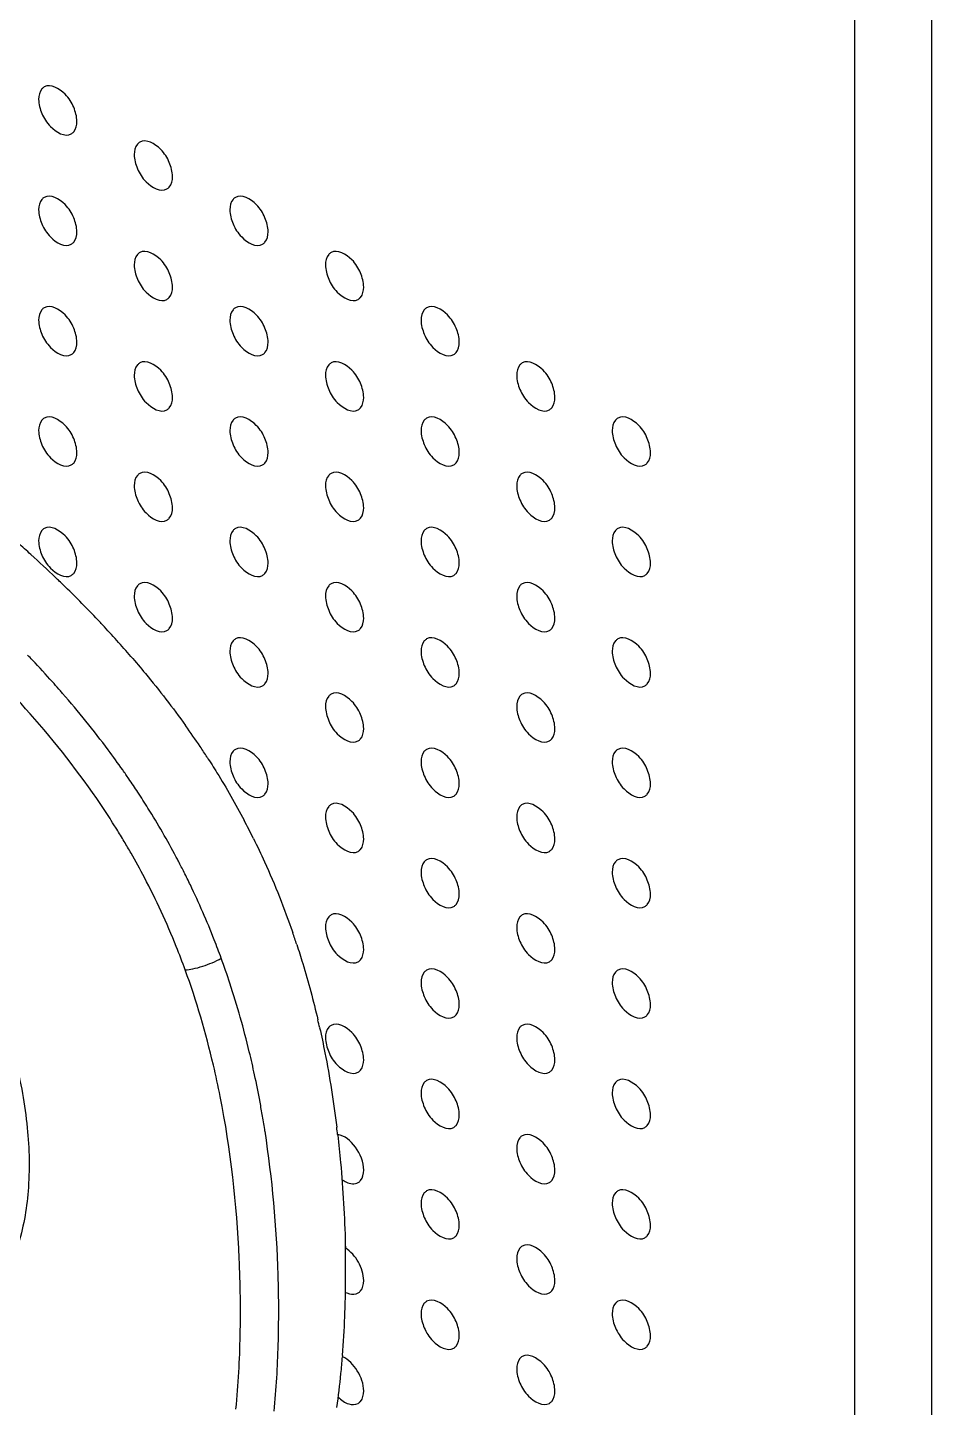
# Model space of a CAD drawing. Header units: millimetres. Extents: x 0 to 1189, y 0 to 841.
# Drawn here: x 331.6 to 365.1, y 174.6 to 225.6 of the extents above; entities that cross this region are included whole.
import ezdxf

# ---------------------------------------------------------------- set-up
doc = ezdxf.new("R2010")
doc.units = ezdxf.units.MM
doc.header["$LTSCALE"] = 65.395
doc.layers.get('0').update_dxf_attribs({"linetype": 'CONTINUOUS'})
doc.layers.add('AXIS', color=7, linetype='CONTINUOUS')

msp = doc.modelspace()

# ---------------------------------------------------------------- linework, layer by layer
at = {"color": 7, "linetype": 'Continuous'}
for p, q in [((365.057, 332.986), (365.057, 57.825)), ((362.229, 56.192), (362.229, 331.353)), ((343.097, 184.707), (343.099, 184.691)), ((343.099, 184.706), (343.101, 184.69)), ((343.38, 180.652), (343.382, 180.515)), ((343.382, 180.651), (343.385, 180.513)), ((343.281, 176.54), (343.277, 176.488)), ((343.282, 176.54), (343.277, 176.489))]:
    msp.add_line(p, q, dxfattribs=at)
at = {"color": 9, "linetype": 'Continuous'}
for p, q in [((332.821, 201.139), (332.787, 201.178)), ((332.823, 201.142), (332.789, 201.181))]:
    msp.add_line(p, q, dxfattribs=at)
at = {"color": 7, "linetype": 'Continuous'}
for centre, radius, start, end in [((294.881, 165.662), 54.769, 47.6819, 48.3474), ((297.086, 168.08), 51.497, 46.2925, 47.6846), ((299.186, 170.298), 48.442, 46.0509, 46.2765), ((299.927, 171.065), 47.375, 45.5333, 46.0518), ((301.684, 172.846), 44.874, 43.3805, 45.5409), ((303.621, 174.704), 42.19, 43.143, 43.3538), ((304.92, 175.913), 40.416, 40.9329, 43.1513), ((311.615, 181.358), 31.781, 33.8365, 35.541), ((312.095, 181.681), 31.203, 32.9818, 33.8336), ((313.776, 182.677), 29.248, 26.3457, 27.8425), ((312.114, 182.047), 31.025, 18.1894, 19.054), ((308.395, 181.024), 34.884, 12.6335, 13.1309), ((301.155, 179.799), 42.23, 6.6733, 7.0418), ((298.68, 179.588), 44.714, 359.9064, 1.1857), ((300.283, 179.581), 43.112, 358.8652, 359.9114), ((302.917, 179.529), 40.477, 357.7927, 358.8657), ((306.396, 179.39), 36.995, 355.581, 357.7994), ((310.723, 179.074), 32.657, 354.365, 355.4595), ((313.799, 178.765), 29.565, 351.9362, 354.3741)]:
    msp.add_arc(centre, radius, start, end, dxfattribs=at)
at = {"color": 9, "linetype": 'Continuous'}
for centre, radius, start, end in [((300.951, 173.072), 42.472, 43.3934, 43.7466), ((302.42, 174.448), 40.459, 41.8648, 43.406), ((303.544, 175.458), 38.948, 41.3339, 41.8614), ((304.052, 175.906), 38.27, 41.0205, 41.255), ((309.143, 179.924), 31.782, 34.3638, 35.0857), ((309.421, 180.113), 31.445, 33.2763, 34.3646), ((310.18, 180.588), 29.156, 32.2926, 33.0014), ((310.421, 180.74), 28.871, 31.9009, 32.2921), ((310.756, 180.948), 28.477, 30.846, 31.9025), ((311.234, 181.234), 27.92, 29.807, 30.8454), ((311.3, 181.272), 27.844, 27.7013, 29.8057), ((311.003, 181.101), 29.58, 27.623, 27.9588), ((311.068, 181.135), 29.507, 26.7237, 27.6233), ((311.241, 181.222), 29.313, 25.7122, 26.724), ((309.835, 180.685), 30.818, 18.1899, 20.0087), ((304.394, 179.267), 36.445, 10.5017, 12.1157), ((303.076, 179.019), 37.786, 9.7018, 10.5063), ((302.087, 178.85), 38.789, 8.8657, 9.7016)]:
    msp.add_arc(centre, radius, start, end, dxfattribs=at)
for points, knots in [([(334.632, 196.468), (333.858, 197.66), (332.164, 199.89), (330.226, 201.904), (329.236, 202.849)], [0, 0, 0, 0, 0.509246, 1, 1, 1, 1]), ([(335.15, 198.192), (334.975, 198.441), (334.271, 199.414), (333.514, 200.348), (332.926, 201.024)], [0, 0, 0, 0, 0.253695, 1, 1, 1, 1]), ([(337.131, 194.969), (336.804, 195.585), (336.339, 196.391), (335.838, 197.173), (335.71, 197.367)], [0, 0, 0, 0, 0.750671, 1, 1, 1, 1]), ([(337.462, 190.798), (337.357, 191.087), (336.911, 192.251), (336.388, 193.385), (335.952, 194.216)], [0, 0, 0, 0, 0.247239, 1, 1, 1, 1]), ([(338.793, 191.229), (338.71, 191.457), (338.364, 192.374), (337.972, 193.274), (337.652, 193.94)], [0, 0, 0, 0, 0.247075, 1, 1, 1, 1]), ([(337.462, 190.798), (337.556, 190.801), (337.776, 190.836), (338.228, 190.961), (338.579, 191.105), (338.793, 191.229)], [0, 0, 0, 0, 0.200193, 0.471552, 1, 1, 1, 1]), ([(338.756, 186.115), (338.679, 186.503), (338.338, 188.087), (337.881, 189.647), (337.462, 190.798)], [0, 0, 0, 0, 0.243958, 1, 1, 1, 1]), ([(340.027, 186.916), (339.966, 187.2), (339.706, 188.342), (339.388, 189.47), (339.113, 190.305)], [0, 0, 0, 0, 0.248759, 1, 1, 1, 1]), ([(331.172, 187.485), (331.381, 186.656), (331.678, 185.042), (331.731, 182.698), (331.364, 180.619), (330.811, 179.403), (330.468, 178.888)], [0, 0, 0, 0, 0.289689, 0.554182, 0.790349, 1, 1, 1, 1]), ([(339.34, 174.559), (339.428, 175.465), (339.529, 177.323), (339.476, 181.191), (339.146, 184.144), (338.756, 186.115)], [0, 0, 0, 0, 0.235393, 0.480481, 1, 1, 1, 1]), ([(340.751, 174.475), (340.831, 175.294), (340.929, 176.974), (340.921, 180.435), (340.687, 183.071), (340.413, 184.828)], [0, 0, 0, 0, 0.237858, 0.485932, 1, 1, 1, 1])]:
    msp.add_open_spline(points, degree=3, knots=knots, dxfattribs=at)
at = {"color": 7, "linetype": 'Continuous'}
for points, knots in [([(335.453, 202.392), (335.634, 202.183), (336.338, 201.353), (337.004, 200.492), (337.475, 199.832)], [0, 0, 0, 0, 0.254601, 1, 1, 1, 1]), ([(338.269, 198.667), (338.393, 198.476), (338.875, 197.715), (339.324, 196.932), (339.638, 196.337)], [0, 0, 0, 0, 0.253075, 1, 1, 1, 1]), ([(339.986, 195.657), (340.127, 195.372), (340.667, 194.235), (341.132, 193.064), (341.439, 192.176)], [0, 0, 0, 0, 0.252828, 1, 1, 1, 1]), ([(341.589, 191.732), (341.664, 191.502), (341.954, 190.583), (342.203, 189.651), (342.367, 188.949)], [0, 0, 0, 0, 0.251191, 1, 1, 1, 1]), ([(342.434, 188.653), (342.503, 188.348), (342.759, 187.131), (342.952, 185.9), (343.066, 184.976)], [0, 0, 0, 0, 0.2514, 1, 1, 1, 1]), ([(343.101, 184.69), (343.14, 184.352), (343.28, 183.009), (343.358, 181.66), (343.382, 180.651)], [0, 0, 0, 0, 0.25276, 1, 1, 1, 1])]:
    msp.add_open_spline(points, degree=3, knots=knots, dxfattribs=at)
at = {"layer": 'AXIS', "color": 7, "linetype": 'Continuous'}
for points, knots in [([(333.456, 222.174), (333.456, 222.353), (333.35, 222.728), (333.038, 223.254), (332.484, 223.585), (332.249, 223.448)], [0, 0, 0, 0, 0.277753, 0.577543, 1, 1, 1, 1]), ([(332.249, 223.448), (332.216, 223.429), (332.081, 223.315), (332.042, 223.125), (332.042, 222.991)], [0, 0, 0, 0, 0.220867, 1, 1, 1, 1]), ([(332.042, 222.991), (332.042, 222.812), (332.148, 222.437), (332.461, 221.911), (333.015, 221.58), (333.25, 221.717)], [0, 0, 0, 0, 0.277753, 0.577543, 1, 1, 1, 1]), ([(333.25, 221.717), (333.283, 221.736), (333.417, 221.849), (333.456, 222.04), (333.456, 222.174)], [0, 0, 0, 0, 0.220867, 1, 1, 1, 1]), ([(336.992, 220.133), (336.992, 220.312), (336.886, 220.686), (336.573, 221.213), (336.019, 221.543), (335.784, 221.407)], [0, 0, 0, 0, 0.277753, 0.577543, 1, 1, 1, 1]), ([(335.784, 221.407), (335.751, 221.388), (335.617, 221.274), (335.578, 221.084), (335.578, 220.949)], [0, 0, 0, 0, 0.220867, 1, 1, 1, 1]), ([(335.578, 220.949), (335.578, 220.771), (335.684, 220.396), (335.997, 219.87), (336.55, 219.539), (336.786, 219.676)], [0, 0, 0, 0, 0.277753, 0.577543, 1, 1, 1, 1]), ([(336.786, 219.676), (336.818, 219.695), (336.953, 219.808), (336.992, 219.999), (336.992, 220.133)], [0, 0, 0, 0, 0.220867, 1, 1, 1, 1]), ([(333.456, 218.092), (333.456, 218.27), (333.35, 218.645), (333.038, 219.172), (332.484, 219.502), (332.249, 219.366)], [0, 0, 0, 0, 0.277753, 0.577543, 1, 1, 1, 1]), ([(340.528, 218.092), (340.528, 218.271), (340.421, 218.645), (340.109, 219.172), (339.555, 219.502), (339.32, 219.366)], [0, 0, 0, 0, 0.277753, 0.577543, 1, 1, 1, 1]), ([(332.249, 219.366), (332.216, 219.346), (332.081, 219.233), (332.042, 219.042), (332.042, 218.908)], [0, 0, 0, 0, 0.220867, 1, 1, 1, 1]), ([(332.042, 218.908), (332.042, 218.729), (332.148, 218.355), (332.461, 217.828), (333.015, 217.498), (333.25, 217.634)], [0, 0, 0, 0, 0.277753, 0.577543, 1, 1, 1, 1]), ([(339.32, 219.366), (339.287, 219.346), (339.152, 219.233), (339.113, 219.042), (339.113, 218.908)], [0, 0, 0, 0, 0.220867, 1, 1, 1, 1]), ([(339.113, 218.908), (339.113, 218.729), (339.22, 218.355), (339.532, 217.828), (340.086, 217.498), (340.321, 217.634)], [0, 0, 0, 0, 0.277753, 0.577543, 1, 1, 1, 1]), ([(333.25, 217.634), (333.283, 217.653), (333.417, 217.767), (333.456, 217.958), (333.456, 218.092)], [0, 0, 0, 0, 0.220867, 1, 1, 1, 1]), ([(340.321, 217.634), (340.354, 217.653), (340.488, 217.767), (340.528, 217.958), (340.528, 218.092)], [0, 0, 0, 0, 0.220867, 1, 1, 1, 1]), ([(336.992, 216.05), (336.992, 216.229), (336.886, 216.604), (336.573, 217.13), (336.019, 217.461), (335.784, 217.324)], [0, 0, 0, 0, 0.277753, 0.577543, 1, 1, 1, 1]), ([(344.063, 216.051), (344.063, 216.229), (343.957, 216.604), (343.644, 217.13), (343.09, 217.461), (342.855, 217.324)], [0, 0, 0, 0, 0.277753, 0.577543, 1, 1, 1, 1]), ([(335.784, 217.324), (335.751, 217.305), (335.617, 217.192), (335.578, 217.001), (335.578, 216.867)], [0, 0, 0, 0, 0.220867, 1, 1, 1, 1]), ([(335.578, 216.867), (335.578, 216.688), (335.684, 216.313), (335.997, 215.787), (336.55, 215.456), (336.786, 215.593)], [0, 0, 0, 0, 0.277753, 0.577543, 1, 1, 1, 1]), ([(342.855, 217.324), (342.822, 217.305), (342.688, 217.192), (342.649, 217.001), (342.649, 216.867)], [0, 0, 0, 0, 0.220867, 1, 1, 1, 1]), ([(342.649, 216.867), (342.649, 216.688), (342.755, 216.313), (343.068, 215.787), (343.622, 215.457), (343.857, 215.593)], [0, 0, 0, 0, 0.277753, 0.577543, 1, 1, 1, 1]), ([(336.786, 215.593), (336.818, 215.612), (336.953, 215.726), (336.992, 215.916), (336.992, 216.05)], [0, 0, 0, 0, 0.220867, 1, 1, 1, 1]), ([(343.857, 215.593), (343.89, 215.612), (344.024, 215.726), (344.063, 215.916), (344.063, 216.051)], [0, 0, 0, 0, 0.220867, 1, 1, 1, 1]), ([(333.456, 214.009), (333.456, 214.188), (333.35, 214.563), (333.038, 215.089), (332.484, 215.42), (332.249, 215.283)], [0, 0, 0, 0, 0.277753, 0.577543, 1, 1, 1, 1]), ([(340.528, 214.009), (340.528, 214.188), (340.421, 214.563), (340.109, 215.089), (339.555, 215.42), (339.32, 215.283)], [0, 0, 0, 0, 0.277753, 0.577543, 1, 1, 1, 1]), ([(347.599, 214.009), (347.599, 214.188), (347.492, 214.563), (347.18, 215.089), (346.626, 215.42), (346.391, 215.283)], [0, 0, 0, 0, 0.277753, 0.577543, 1, 1, 1, 1]), ([(332.249, 215.283), (332.216, 215.264), (332.081, 215.15), (332.042, 214.96), (332.042, 214.826)], [0, 0, 0, 0, 0.220867, 1, 1, 1, 1]), ([(332.042, 214.826), (332.042, 214.647), (332.148, 214.272), (332.461, 213.746), (333.015, 213.415), (333.25, 213.552)], [0, 0, 0, 0, 0.277753, 0.577543, 1, 1, 1, 1]), ([(339.32, 215.283), (339.287, 215.264), (339.152, 215.151), (339.113, 214.96), (339.113, 214.826)], [0, 0, 0, 0, 0.220867, 1, 1, 1, 1]), ([(339.113, 214.826), (339.113, 214.647), (339.22, 214.272), (339.532, 213.746), (340.086, 213.415), (340.321, 213.552)], [0, 0, 0, 0, 0.277753, 0.577543, 1, 1, 1, 1]), ([(346.391, 215.283), (346.358, 215.264), (346.223, 215.151), (346.184, 214.96), (346.184, 214.826)], [0, 0, 0, 0, 0.220867, 1, 1, 1, 1]), ([(346.184, 214.826), (346.184, 214.647), (346.291, 214.272), (346.603, 213.746), (347.157, 213.415), (347.392, 213.552)], [0, 0, 0, 0, 0.277753, 0.577543, 1, 1, 1, 1]), ([(333.25, 213.552), (333.283, 213.571), (333.417, 213.684), (333.456, 213.875), (333.456, 214.009)], [0, 0, 0, 0, 0.220867, 1, 1, 1, 1]), ([(340.321, 213.552), (340.354, 213.571), (340.488, 213.684), (340.528, 213.875), (340.528, 214.009)], [0, 0, 0, 0, 0.220867, 1, 1, 1, 1]), ([(347.392, 213.552), (347.425, 213.571), (347.56, 213.684), (347.599, 213.875), (347.599, 214.009)], [0, 0, 0, 0, 0.220867, 1, 1, 1, 1]), ([(336.992, 211.968), (336.992, 212.147), (336.886, 212.521), (336.573, 213.048), (336.019, 213.378), (335.784, 213.242)], [0, 0, 0, 0, 0.277753, 0.577543, 1, 1, 1, 1]), ([(344.063, 211.968), (344.063, 212.147), (343.957, 212.522), (343.644, 213.048), (343.09, 213.378), (342.855, 213.242)], [0, 0, 0, 0, 0.277753, 0.577543, 1, 1, 1, 1]), ([(351.134, 211.968), (351.134, 212.147), (351.028, 212.522), (350.715, 213.048), (350.161, 213.379), (349.926, 213.242)], [0, 0, 0, 0, 0.277753, 0.577543, 1, 1, 1, 1]), ([(335.784, 213.242), (335.751, 213.223), (335.617, 213.109), (335.578, 212.919), (335.578, 212.784)], [0, 0, 0, 0, 0.220867, 1, 1, 1, 1]), ([(335.578, 212.784), (335.578, 212.606), (335.684, 212.231), (335.997, 211.705), (336.55, 211.374), (336.786, 211.511)], [0, 0, 0, 0, 0.277753, 0.577543, 1, 1, 1, 1]), ([(342.855, 213.242), (342.822, 213.223), (342.688, 213.109), (342.649, 212.919), (342.649, 212.784)], [0, 0, 0, 0, 0.220867, 1, 1, 1, 1]), ([(342.649, 212.784), (342.649, 212.606), (342.755, 212.231), (343.068, 211.705), (343.622, 211.374), (343.857, 211.511)], [0, 0, 0, 0, 0.277753, 0.577543, 1, 1, 1, 1]), ([(349.926, 213.242), (349.893, 213.223), (349.759, 213.109), (349.72, 212.919), (349.72, 212.785)], [0, 0, 0, 0, 0.220867, 1, 1, 1, 1]), ([(349.72, 212.785), (349.72, 212.606), (349.826, 212.231), (350.139, 211.705), (350.693, 211.374), (350.928, 211.511)], [0, 0, 0, 0, 0.277753, 0.577543, 1, 1, 1, 1]), ([(336.786, 211.511), (336.818, 211.53), (336.953, 211.643), (336.992, 211.834), (336.992, 211.968)], [0, 0, 0, 0, 0.220867, 1, 1, 1, 1]), ([(343.857, 211.511), (343.89, 211.53), (344.024, 211.643), (344.063, 211.834), (344.063, 211.968)], [0, 0, 0, 0, 0.220867, 1, 1, 1, 1]), ([(350.928, 211.511), (350.961, 211.53), (351.095, 211.643), (351.134, 211.834), (351.134, 211.968)], [0, 0, 0, 0, 0.220867, 1, 1, 1, 1]), ([(333.456, 209.927), (333.456, 210.105), (333.35, 210.48), (333.038, 211.007), (332.484, 211.337), (332.249, 211.201)], [0, 0, 0, 0, 0.277753, 0.577543, 1, 1, 1, 1]), ([(340.528, 209.927), (340.528, 210.106), (340.421, 210.48), (340.109, 211.007), (339.555, 211.337), (339.32, 211.201)], [0, 0, 0, 0, 0.277753, 0.577543, 1, 1, 1, 1]), ([(347.599, 209.927), (347.599, 210.106), (347.492, 210.48), (347.18, 211.007), (346.626, 211.337), (346.391, 211.201)], [0, 0, 0, 0, 0.277753, 0.577543, 1, 1, 1, 1]), ([(354.67, 209.927), (354.67, 210.106), (354.563, 210.48), (354.251, 211.007), (353.697, 211.337), (353.462, 211.201)], [0, 0, 0, 0, 0.277753, 0.577543, 1, 1, 1, 1]), ([(332.249, 211.201), (332.216, 211.181), (332.081, 211.068), (332.042, 210.877), (332.042, 210.743)], [0, 0, 0, 0, 0.220867, 1, 1, 1, 1]), ([(332.042, 210.743), (332.042, 210.564), (332.148, 210.19), (332.461, 209.663), (333.015, 209.333), (333.25, 209.469)], [0, 0, 0, 0, 0.277753, 0.577543, 1, 1, 1, 1]), ([(339.32, 211.201), (339.287, 211.181), (339.152, 211.068), (339.113, 210.877), (339.113, 210.743)], [0, 0, 0, 0, 0.220867, 1, 1, 1, 1]), ([(339.113, 210.743), (339.113, 210.564), (339.22, 210.19), (339.532, 209.663), (340.086, 209.333), (340.321, 209.469)], [0, 0, 0, 0, 0.277753, 0.577543, 1, 1, 1, 1]), ([(346.391, 211.201), (346.358, 211.182), (346.223, 211.068), (346.184, 210.877), (346.184, 210.743)], [0, 0, 0, 0, 0.220867, 1, 1, 1, 1]), ([(346.184, 210.743), (346.184, 210.565), (346.291, 210.19), (346.603, 209.663), (347.157, 209.333), (347.392, 209.469)], [0, 0, 0, 0, 0.277753, 0.577543, 1, 1, 1, 1]), ([(353.462, 211.201), (353.429, 211.182), (353.294, 211.068), (353.255, 210.877), (353.255, 210.743)], [0, 0, 0, 0, 0.220867, 1, 1, 1, 1]), ([(353.255, 210.743), (353.255, 210.565), (353.362, 210.19), (353.674, 209.663), (354.228, 209.333), (354.463, 209.469)], [0, 0, 0, 0, 0.277753, 0.577543, 1, 1, 1, 1]), ([(333.25, 209.469), (333.283, 209.488), (333.417, 209.602), (333.456, 209.793), (333.456, 209.927)], [0, 0, 0, 0, 0.220867, 1, 1, 1, 1]), ([(340.321, 209.469), (340.354, 209.488), (340.488, 209.602), (340.528, 209.793), (340.528, 209.927)], [0, 0, 0, 0, 0.220867, 1, 1, 1, 1]), ([(347.392, 209.469), (347.425, 209.489), (347.56, 209.602), (347.599, 209.793), (347.599, 209.927)], [0, 0, 0, 0, 0.220867, 1, 1, 1, 1]), ([(354.463, 209.469), (354.496, 209.489), (354.631, 209.602), (354.67, 209.793), (354.67, 209.927)], [0, 0, 0, 0, 0.220867, 1, 1, 1, 1]), ([(336.992, 207.885), (336.992, 208.064), (336.886, 208.439), (336.573, 208.965), (336.019, 209.296), (335.784, 209.159)], [0, 0, 0, 0, 0.277753, 0.577543, 1, 1, 1, 1]), ([(344.063, 207.886), (344.063, 208.064), (343.957, 208.439), (343.644, 208.965), (343.09, 209.296), (342.855, 209.159)], [0, 0, 0, 0, 0.277753, 0.577543, 1, 1, 1, 1]), ([(351.134, 207.886), (351.134, 208.064), (351.028, 208.439), (350.715, 208.965), (350.161, 209.296), (349.926, 209.159)], [0, 0, 0, 0, 0.277753, 0.577543, 1, 1, 1, 1]), ([(335.784, 209.159), (335.751, 209.14), (335.617, 209.027), (335.578, 208.836), (335.578, 208.702)], [0, 0, 0, 0, 0.220867, 1, 1, 1, 1]), ([(335.578, 208.702), (335.578, 208.523), (335.684, 208.148), (335.997, 207.622), (336.55, 207.291), (336.786, 207.428)], [0, 0, 0, 0, 0.277753, 0.577543, 1, 1, 1, 1]), ([(342.855, 209.159), (342.822, 209.14), (342.688, 209.027), (342.649, 208.836), (342.649, 208.702)], [0, 0, 0, 0, 0.220867, 1, 1, 1, 1]), ([(342.649, 208.702), (342.649, 208.523), (342.755, 208.148), (343.068, 207.622), (343.622, 207.292), (343.857, 207.428)], [0, 0, 0, 0, 0.277753, 0.577543, 1, 1, 1, 1]), ([(349.926, 209.159), (349.893, 209.14), (349.759, 209.027), (349.72, 208.836), (349.72, 208.702)], [0, 0, 0, 0, 0.220867, 1, 1, 1, 1]), ([(349.72, 208.702), (349.72, 208.523), (349.826, 208.149), (350.139, 207.622), (350.693, 207.292), (350.928, 207.428)], [0, 0, 0, 0, 0.277753, 0.577543, 1, 1, 1, 1]), ([(336.786, 207.428), (336.818, 207.447), (336.953, 207.561), (336.992, 207.751), (336.992, 207.885)], [0, 0, 0, 0, 0.220867, 1, 1, 1, 1]), ([(343.857, 207.428), (343.89, 207.447), (344.024, 207.561), (344.063, 207.751), (344.063, 207.886)], [0, 0, 0, 0, 0.220867, 1, 1, 1, 1]), ([(350.928, 207.428), (350.961, 207.447), (351.095, 207.561), (351.134, 207.751), (351.134, 207.886)], [0, 0, 0, 0, 0.220867, 1, 1, 1, 1]), ([(333.456, 205.844), (333.456, 206.023), (333.35, 206.398), (333.038, 206.924), (332.484, 207.255), (332.249, 207.118)], [0, 0, 0, 0, 0.277753, 0.577543, 1, 1, 1, 1]), ([(340.528, 205.844), (340.528, 206.023), (340.421, 206.398), (340.109, 206.924), (339.555, 207.255), (339.32, 207.118)], [0, 0, 0, 0, 0.277753, 0.577543, 1, 1, 1, 1]), ([(347.599, 205.844), (347.599, 206.023), (347.492, 206.398), (347.18, 206.924), (346.626, 207.255), (346.391, 207.118)], [0, 0, 0, 0, 0.277753, 0.577543, 1, 1, 1, 1]), ([(354.67, 205.844), (354.67, 206.023), (354.563, 206.398), (354.251, 206.924), (353.697, 207.255), (353.462, 207.118)], [0, 0, 0, 0, 0.277753, 0.577543, 1, 1, 1, 1]), ([(332.249, 207.118), (332.216, 207.099), (332.081, 206.985), (332.042, 206.795), (332.042, 206.661)], [0, 0, 0, 0, 0.220867, 1, 1, 1, 1]), ([(332.042, 206.661), (332.042, 206.482), (332.148, 206.107), (332.461, 205.581), (333.015, 205.25), (333.25, 205.387)], [0, 0, 0, 0, 0.277753, 0.577543, 1, 1, 1, 1]), ([(339.32, 207.118), (339.287, 207.099), (339.152, 206.986), (339.113, 206.795), (339.113, 206.661)], [0, 0, 0, 0, 0.220867, 1, 1, 1, 1]), ([(339.113, 206.661), (339.113, 206.482), (339.22, 206.107), (339.532, 205.581), (340.086, 205.25), (340.321, 205.387)], [0, 0, 0, 0, 0.277753, 0.577543, 1, 1, 1, 1]), ([(346.391, 207.118), (346.358, 207.099), (346.223, 206.986), (346.184, 206.795), (346.184, 206.661)], [0, 0, 0, 0, 0.220867, 1, 1, 1, 1]), ([(346.184, 206.661), (346.184, 206.482), (346.291, 206.107), (346.603, 205.581), (347.157, 205.25), (347.392, 205.387)], [0, 0, 0, 0, 0.277753, 0.577543, 1, 1, 1, 1]), ([(353.462, 207.118), (353.429, 207.099), (353.294, 206.986), (353.255, 206.795), (353.255, 206.661)], [0, 0, 0, 0, 0.220867, 1, 1, 1, 1]), ([(353.255, 206.661), (353.255, 206.482), (353.362, 206.107), (353.674, 205.581), (354.228, 205.25), (354.463, 205.387)], [0, 0, 0, 0, 0.277753, 0.577543, 1, 1, 1, 1]), ([(333.25, 205.387), (333.283, 205.406), (333.417, 205.519), (333.456, 205.71), (333.456, 205.844)], [0, 0, 0, 0, 0.220867, 1, 1, 1, 1]), ([(340.321, 205.387), (340.354, 205.406), (340.488, 205.519), (340.528, 205.71), (340.528, 205.844)], [0, 0, 0, 0, 0.220867, 1, 1, 1, 1]), ([(347.392, 205.387), (347.425, 205.406), (347.56, 205.519), (347.599, 205.71), (347.599, 205.844)], [0, 0, 0, 0, 0.220867, 1, 1, 1, 1]), ([(354.463, 205.387), (354.496, 205.406), (354.631, 205.52), (354.67, 205.71), (354.67, 205.844)], [0, 0, 0, 0, 0.220867, 1, 1, 1, 1]), ([(336.992, 203.803), (336.992, 203.982), (336.886, 204.356), (336.573, 204.883), (336.019, 205.213), (335.784, 205.077)], [0, 0, 0, 0, 0.277753, 0.577543, 1, 1, 1, 1]), ([(344.063, 203.803), (344.063, 203.982), (343.957, 204.357), (343.644, 204.883), (343.09, 205.213), (342.855, 205.077)], [0, 0, 0, 0, 0.277753, 0.577543, 1, 1, 1, 1]), ([(351.134, 203.803), (351.134, 203.982), (351.028, 204.357), (350.715, 204.883), (350.161, 205.214), (349.926, 205.077)], [0, 0, 0, 0, 0.277753, 0.577543, 1, 1, 1, 1]), ([(335.784, 205.077), (335.751, 205.058), (335.617, 204.944), (335.578, 204.754), (335.578, 204.619)], [0, 0, 0, 0, 0.220867, 1, 1, 1, 1]), ([(335.578, 204.619), (335.578, 204.441), (335.684, 204.066), (335.997, 203.54), (336.55, 203.209), (336.786, 203.346)], [0, 0, 0, 0, 0.277753, 0.577543, 1, 1, 1, 1]), ([(342.855, 205.077), (342.822, 205.058), (342.688, 204.944), (342.649, 204.754), (342.649, 204.619)], [0, 0, 0, 0, 0.220867, 1, 1, 1, 1]), ([(342.649, 204.619), (342.649, 204.441), (342.755, 204.066), (343.068, 203.54), (343.622, 203.209), (343.857, 203.346)], [0, 0, 0, 0, 0.277753, 0.577543, 1, 1, 1, 1]), ([(349.926, 205.077), (349.893, 205.058), (349.759, 204.944), (349.72, 204.754), (349.72, 204.62)], [0, 0, 0, 0, 0.220867, 1, 1, 1, 1]), ([(349.72, 204.62), (349.72, 204.441), (349.826, 204.066), (350.139, 203.54), (350.693, 203.209), (350.928, 203.346)], [0, 0, 0, 0, 0.277753, 0.577543, 1, 1, 1, 1]), ([(336.786, 203.346), (336.818, 203.365), (336.953, 203.478), (336.992, 203.669), (336.992, 203.803)], [0, 0, 0, 0, 0.220867, 1, 1, 1, 1]), ([(343.857, 203.346), (343.89, 203.365), (344.024, 203.478), (344.063, 203.669), (344.063, 203.803)], [0, 0, 0, 0, 0.220867, 1, 1, 1, 1]), ([(350.928, 203.346), (350.961, 203.365), (351.095, 203.478), (351.134, 203.669), (351.134, 203.803)], [0, 0, 0, 0, 0.220867, 1, 1, 1, 1]), ([(340.528, 201.762), (340.528, 201.94), (340.421, 202.315), (340.109, 202.842), (339.555, 203.172), (339.32, 203.036)], [0, 0, 0, 0, 0.277753, 0.577543, 1, 1, 1, 1]), ([(347.599, 201.762), (347.599, 201.941), (347.492, 202.315), (347.18, 202.842), (346.626, 203.172), (346.391, 203.036)], [0, 0, 0, 0, 0.277753, 0.577543, 1, 1, 1, 1]), ([(354.67, 201.762), (354.67, 201.941), (354.563, 202.315), (354.251, 202.842), (353.697, 203.172), (353.462, 203.036)], [0, 0, 0, 0, 0.277753, 0.577543, 1, 1, 1, 1]), ([(339.32, 203.036), (339.287, 203.016), (339.152, 202.903), (339.113, 202.712), (339.113, 202.578)], [0, 0, 0, 0, 0.220867, 1, 1, 1, 1]), ([(339.113, 202.578), (339.113, 202.399), (339.22, 202.025), (339.532, 201.498), (340.086, 201.168), (340.321, 201.304)], [0, 0, 0, 0, 0.277753, 0.577543, 1, 1, 1, 1]), ([(346.391, 203.036), (346.358, 203.017), (346.223, 202.903), (346.184, 202.712), (346.184, 202.578)], [0, 0, 0, 0, 0.220867, 1, 1, 1, 1]), ([(346.184, 202.578), (346.184, 202.399), (346.291, 202.025), (346.603, 201.498), (347.157, 201.168), (347.392, 201.304)], [0, 0, 0, 0, 0.277753, 0.577543, 1, 1, 1, 1]), ([(353.462, 203.036), (353.429, 203.017), (353.294, 202.903), (353.255, 202.712), (353.255, 202.578)], [0, 0, 0, 0, 0.220867, 1, 1, 1, 1]), ([(353.255, 202.578), (353.255, 202.4), (353.362, 202.025), (353.674, 201.498), (354.228, 201.168), (354.463, 201.304)], [0, 0, 0, 0, 0.277753, 0.577543, 1, 1, 1, 1]), ([(340.321, 201.304), (340.354, 201.323), (340.488, 201.437), (340.528, 201.628), (340.528, 201.762)], [0, 0, 0, 0, 0.220867, 1, 1, 1, 1]), ([(347.392, 201.304), (347.425, 201.324), (347.56, 201.437), (347.599, 201.628), (347.599, 201.762)], [0, 0, 0, 0, 0.220867, 1, 1, 1, 1]), ([(354.463, 201.304), (354.496, 201.324), (354.631, 201.437), (354.67, 201.628), (354.67, 201.762)], [0, 0, 0, 0, 0.220867, 1, 1, 1, 1]), ([(344.063, 199.721), (344.063, 199.899), (343.957, 200.274), (343.644, 200.8), (343.09, 201.131), (342.855, 200.994)], [0, 0, 0, 0, 0.277753, 0.577543, 1, 1, 1, 1]), ([(351.134, 199.721), (351.134, 199.899), (351.028, 200.274), (350.715, 200.8), (350.161, 201.131), (349.926, 200.994)], [0, 0, 0, 0, 0.277753, 0.577543, 1, 1, 1, 1]), ([(342.855, 200.994), (342.822, 200.975), (342.688, 200.862), (342.649, 200.671), (342.649, 200.537)], [0, 0, 0, 0, 0.220867, 1, 1, 1, 1]), ([(342.649, 200.537), (342.649, 200.358), (342.755, 199.983), (343.068, 199.457), (343.622, 199.126), (343.857, 199.263)], [0, 0, 0, 0, 0.277753, 0.577543, 1, 1, 1, 1]), ([(349.926, 200.994), (349.893, 200.975), (349.759, 200.862), (349.72, 200.671), (349.72, 200.537)], [0, 0, 0, 0, 0.220867, 1, 1, 1, 1]), ([(349.72, 200.537), (349.72, 200.358), (349.826, 199.984), (350.139, 199.457), (350.693, 199.127), (350.928, 199.263)], [0, 0, 0, 0, 0.277753, 0.577543, 1, 1, 1, 1]), ([(343.857, 199.263), (343.89, 199.282), (344.024, 199.396), (344.063, 199.586), (344.063, 199.721)], [0, 0, 0, 0, 0.220867, 1, 1, 1, 1]), ([(350.928, 199.263), (350.961, 199.282), (351.095, 199.396), (351.134, 199.586), (351.134, 199.721)], [0, 0, 0, 0, 0.220867, 1, 1, 1, 1]), ([(340.528, 197.679), (340.528, 197.858), (340.421, 198.233), (340.109, 198.759), (339.555, 199.09), (339.32, 198.953)], [0, 0, 0, 0, 0.277753, 0.577543, 1, 1, 1, 1]), ([(347.599, 197.679), (347.599, 197.858), (347.492, 198.233), (347.18, 198.759), (346.626, 199.09), (346.391, 198.953)], [0, 0, 0, 0, 0.277753, 0.577543, 1, 1, 1, 1]), ([(354.67, 197.679), (354.67, 197.858), (354.563, 198.233), (354.251, 198.759), (353.697, 199.09), (353.462, 198.953)], [0, 0, 0, 0, 0.277753, 0.577543, 1, 1, 1, 1]), ([(339.32, 198.953), (339.287, 198.934), (339.152, 198.821), (339.113, 198.63), (339.113, 198.496)], [0, 0, 0, 0, 0.220867, 1, 1, 1, 1]), ([(339.113, 198.496), (339.113, 198.317), (339.22, 197.942), (339.532, 197.416), (340.086, 197.085), (340.321, 197.222)], [0, 0, 0, 0, 0.277753, 0.577543, 1, 1, 1, 1]), ([(346.391, 198.953), (346.358, 198.934), (346.223, 198.821), (346.184, 198.63), (346.184, 198.496)], [0, 0, 0, 0, 0.220867, 1, 1, 1, 1]), ([(346.184, 198.496), (346.184, 198.317), (346.291, 197.942), (346.603, 197.416), (347.157, 197.085), (347.392, 197.222)], [0, 0, 0, 0, 0.277753, 0.577543, 1, 1, 1, 1]), ([(353.462, 198.953), (353.429, 198.934), (353.294, 198.821), (353.255, 198.63), (353.255, 198.496)], [0, 0, 0, 0, 0.220867, 1, 1, 1, 1]), ([(353.255, 198.496), (353.255, 198.317), (353.362, 197.942), (353.674, 197.416), (354.228, 197.085), (354.463, 197.222)], [0, 0, 0, 0, 0.277753, 0.577543, 1, 1, 1, 1]), ([(340.321, 197.222), (340.354, 197.241), (340.488, 197.354), (340.528, 197.545), (340.528, 197.679)], [0, 0, 0, 0, 0.220867, 1, 1, 1, 1]), ([(347.392, 197.222), (347.425, 197.241), (347.56, 197.354), (347.599, 197.545), (347.599, 197.679)], [0, 0, 0, 0, 0.220867, 1, 1, 1, 1]), ([(354.463, 197.222), (354.496, 197.241), (354.631, 197.355), (354.67, 197.545), (354.67, 197.679)], [0, 0, 0, 0, 0.220867, 1, 1, 1, 1]), ([(344.063, 195.638), (344.063, 195.817), (343.957, 196.192), (343.644, 196.718), (343.09, 197.048), (342.855, 196.912)], [0, 0, 0, 0, 0.277753, 0.577543, 1, 1, 1, 1]), ([(351.134, 195.638), (351.134, 195.817), (351.028, 196.192), (350.715, 196.718), (350.161, 197.049), (349.926, 196.912)], [0, 0, 0, 0, 0.277753, 0.577543, 1, 1, 1, 1]), ([(342.855, 196.912), (342.822, 196.893), (342.688, 196.779), (342.649, 196.589), (342.649, 196.454)], [0, 0, 0, 0, 0.220867, 1, 1, 1, 1]), ([(342.649, 196.454), (342.649, 196.276), (342.755, 195.901), (343.068, 195.375), (343.622, 195.044), (343.857, 195.181)], [0, 0, 0, 0, 0.277753, 0.577543, 1, 1, 1, 1]), ([(349.926, 196.912), (349.893, 196.893), (349.759, 196.779), (349.72, 196.589), (349.72, 196.455)], [0, 0, 0, 0, 0.220867, 1, 1, 1, 1]), ([(349.72, 196.455), (349.72, 196.276), (349.826, 195.901), (350.139, 195.375), (350.693, 195.044), (350.928, 195.181)], [0, 0, 0, 0, 0.277753, 0.577543, 1, 1, 1, 1]), ([(343.857, 195.181), (343.89, 195.2), (344.024, 195.313), (344.063, 195.504), (344.063, 195.638)], [0, 0, 0, 0, 0.220867, 1, 1, 1, 1]), ([(350.928, 195.181), (350.961, 195.2), (351.095, 195.313), (351.134, 195.504), (351.134, 195.638)], [0, 0, 0, 0, 0.220867, 1, 1, 1, 1]), ([(347.599, 193.597), (347.599, 193.776), (347.492, 194.15), (347.18, 194.677), (346.626, 195.007), (346.391, 194.871)], [0, 0, 0, 0, 0.277753, 0.577543, 1, 1, 1, 1]), ([(354.67, 193.597), (354.67, 193.776), (354.563, 194.15), (354.251, 194.677), (353.697, 195.007), (353.462, 194.871)], [0, 0, 0, 0, 0.277753, 0.577543, 1, 1, 1, 1]), ([(346.391, 194.871), (346.358, 194.852), (346.223, 194.738), (346.184, 194.547), (346.184, 194.413)], [0, 0, 0, 0, 0.220867, 1, 1, 1, 1]), ([(346.184, 194.413), (346.184, 194.234), (346.291, 193.86), (346.603, 193.333), (347.157, 193.003), (347.392, 193.139)], [0, 0, 0, 0, 0.277753, 0.577543, 1, 1, 1, 1]), ([(353.462, 194.871), (353.429, 194.852), (353.294, 194.738), (353.255, 194.547), (353.255, 194.413)], [0, 0, 0, 0, 0.220867, 1, 1, 1, 1]), ([(353.255, 194.413), (353.255, 194.235), (353.362, 193.86), (353.674, 193.333), (354.228, 193.003), (354.463, 193.139)], [0, 0, 0, 0, 0.277753, 0.577543, 1, 1, 1, 1]), ([(347.392, 193.139), (347.425, 193.159), (347.56, 193.272), (347.599, 193.463), (347.599, 193.597)], [0, 0, 0, 0, 0.220867, 1, 1, 1, 1]), ([(354.463, 193.139), (354.496, 193.159), (354.631, 193.272), (354.67, 193.463), (354.67, 193.597)], [0, 0, 0, 0, 0.220867, 1, 1, 1, 1]), ([(344.063, 191.555), (344.063, 191.734), (343.957, 192.109), (343.644, 192.635), (343.09, 192.966), (342.855, 192.829)], [0, 0, 0, 0, 0.277753, 0.577543, 1, 1, 1, 1]), ([(351.134, 191.556), (351.134, 191.734), (351.028, 192.109), (350.715, 192.635), (350.161, 192.966), (349.926, 192.829)], [0, 0, 0, 0, 0.277753, 0.577543, 1, 1, 1, 1]), ([(342.855, 192.829), (342.822, 192.81), (342.688, 192.697), (342.649, 192.506), (342.649, 192.372)], [0, 0, 0, 0, 0.220867, 1, 1, 1, 1]), ([(342.649, 192.372), (342.649, 192.193), (342.755, 191.818), (343.068, 191.292), (343.622, 190.961), (343.857, 191.098)], [0, 0, 0, 0, 0.277753, 0.577543, 1, 1, 1, 1]), ([(349.926, 192.829), (349.893, 192.81), (349.759, 192.697), (349.72, 192.506), (349.72, 192.372)], [0, 0, 0, 0, 0.220867, 1, 1, 1, 1]), ([(349.72, 192.372), (349.72, 192.193), (349.826, 191.819), (350.139, 191.292), (350.693, 190.962), (350.928, 191.098)], [0, 0, 0, 0, 0.277753, 0.577543, 1, 1, 1, 1]), ([(343.857, 191.098), (343.89, 191.117), (344.024, 191.231), (344.063, 191.421), (344.063, 191.555)], [0, 0, 0, 0, 0.220867, 1, 1, 1, 1]), ([(350.928, 191.098), (350.961, 191.117), (351.095, 191.231), (351.134, 191.421), (351.134, 191.556)], [0, 0, 0, 0, 0.220867, 1, 1, 1, 1]), ([(347.599, 189.514), (347.599, 189.693), (347.492, 190.068), (347.18, 190.594), (346.626, 190.925), (346.391, 190.788)], [0, 0, 0, 0, 0.277753, 0.577543, 1, 1, 1, 1]), ([(354.67, 189.514), (354.67, 189.693), (354.563, 190.068), (354.251, 190.594), (353.697, 190.925), (353.462, 190.788)], [0, 0, 0, 0, 0.277753, 0.577543, 1, 1, 1, 1]), ([(346.391, 190.788), (346.358, 190.769), (346.223, 190.656), (346.184, 190.465), (346.184, 190.331)], [0, 0, 0, 0, 0.220867, 1, 1, 1, 1]), ([(346.184, 190.331), (346.184, 190.152), (346.291, 189.777), (346.603, 189.251), (347.157, 188.92), (347.392, 189.057)], [0, 0, 0, 0, 0.277753, 0.577543, 1, 1, 1, 1]), ([(353.462, 190.788), (353.429, 190.769), (353.294, 190.656), (353.255, 190.465), (353.255, 190.331)], [0, 0, 0, 0, 0.220867, 1, 1, 1, 1]), ([(353.255, 190.331), (353.255, 190.152), (353.362, 189.777), (353.674, 189.251), (354.228, 188.92), (354.463, 189.057)], [0, 0, 0, 0, 0.277753, 0.577543, 1, 1, 1, 1]), ([(347.392, 189.057), (347.425, 189.076), (347.56, 189.189), (347.599, 189.38), (347.599, 189.514)], [0, 0, 0, 0, 0.220867, 1, 1, 1, 1]), ([(354.463, 189.057), (354.496, 189.076), (354.631, 189.19), (354.67, 189.38), (354.67, 189.514)], [0, 0, 0, 0, 0.220867, 1, 1, 1, 1]), ([(344.063, 187.473), (344.063, 187.652), (343.957, 188.027), (343.644, 188.553), (343.09, 188.883), (342.855, 188.747)], [0, 0, 0, 0, 0.277753, 0.577543, 1, 1, 1, 1]), ([(351.134, 187.473), (351.134, 187.652), (351.028, 188.027), (350.715, 188.553), (350.161, 188.884), (349.926, 188.747)], [0, 0, 0, 0, 0.277753, 0.577543, 1, 1, 1, 1]), ([(342.855, 188.747), (342.822, 188.728), (342.688, 188.614), (342.649, 188.424), (342.649, 188.289)], [0, 0, 0, 0, 0.220867, 1, 1, 1, 1]), ([(342.649, 188.289), (342.649, 188.111), (342.755, 187.736), (343.068, 187.21), (343.622, 186.879), (343.857, 187.016)], [0, 0, 0, 0, 0.277753, 0.577543, 1, 1, 1, 1]), ([(349.926, 188.747), (349.893, 188.728), (349.759, 188.614), (349.72, 188.424), (349.72, 188.29)], [0, 0, 0, 0, 0.220867, 1, 1, 1, 1]), ([(349.72, 188.29), (349.72, 188.111), (349.826, 187.736), (350.139, 187.21), (350.693, 186.879), (350.928, 187.016)], [0, 0, 0, 0, 0.277753, 0.577543, 1, 1, 1, 1]), ([(343.857, 187.016), (343.89, 187.035), (344.024, 187.148), (344.063, 187.339), (344.063, 187.473)], [0, 0, 0, 0, 0.220867, 1, 1, 1, 1]), ([(350.928, 187.016), (350.961, 187.035), (351.095, 187.148), (351.134, 187.339), (351.134, 187.473)], [0, 0, 0, 0, 0.220867, 1, 1, 1, 1]), ([(347.599, 185.432), (347.599, 185.611), (347.492, 185.985), (347.18, 186.512), (346.626, 186.842), (346.391, 186.706)], [0, 0, 0, 0, 0.277753, 0.577543, 1, 1, 1, 1]), ([(354.67, 185.432), (354.67, 185.611), (354.563, 185.985), (354.251, 186.512), (353.697, 186.842), (353.462, 186.706)], [0, 0, 0, 0, 0.277753, 0.577543, 1, 1, 1, 1]), ([(346.391, 186.706), (346.358, 186.687), (346.223, 186.573), (346.184, 186.382), (346.184, 186.248)], [0, 0, 0, 0, 0.220867, 1, 1, 1, 1]), ([(346.184, 186.248), (346.184, 186.069), (346.291, 185.695), (346.603, 185.168), (347.157, 184.838), (347.392, 184.974)], [0, 0, 0, 0, 0.277753, 0.577543, 1, 1, 1, 1]), ([(353.462, 186.706), (353.429, 186.687), (353.294, 186.573), (353.255, 186.382), (353.255, 186.248)], [0, 0, 0, 0, 0.220867, 1, 1, 1, 1]), ([(353.255, 186.248), (353.255, 186.07), (353.362, 185.695), (353.674, 185.168), (354.228, 184.838), (354.463, 184.974)], [0, 0, 0, 0, 0.277753, 0.577543, 1, 1, 1, 1]), ([(347.392, 184.974), (347.425, 184.994), (347.56, 185.107), (347.599, 185.298), (347.599, 185.432)], [0, 0, 0, 0, 0.220867, 1, 1, 1, 1]), ([(354.463, 184.974), (354.496, 184.994), (354.631, 185.107), (354.67, 185.298), (354.67, 185.432)], [0, 0, 0, 0, 0.220867, 1, 1, 1, 1]), ([(351.134, 183.391), (351.134, 183.569), (351.028, 183.944), (350.715, 184.47), (350.161, 184.801), (349.926, 184.664)], [0, 0, 0, 0, 0.277753, 0.577543, 1, 1, 1, 1]), ([(344.063, 183.39), (344.063, 183.693), (343.837, 184.244), (343.363, 184.676), (343.097, 184.708)], [0, 0, 0, 0, 0.530167, 1, 1, 1, 1]), ([(349.926, 184.664), (349.893, 184.645), (349.759, 184.532), (349.72, 184.341), (349.72, 184.207)], [0, 0, 0, 0, 0.220867, 1, 1, 1, 1]), ([(349.72, 184.207), (349.72, 184.028), (349.826, 183.653), (350.139, 183.127), (350.693, 182.797), (350.928, 182.933)], [0, 0, 0, 0, 0.277753, 0.577543, 1, 1, 1, 1]), ([(343.857, 182.933), (343.89, 182.952), (344.024, 183.066), (344.063, 183.256), (344.063, 183.39)], [0, 0, 0, 0, 0.220867, 1, 1, 1, 1]), ([(350.928, 182.933), (350.961, 182.952), (351.095, 183.066), (351.134, 183.256), (351.134, 183.391)], [0, 0, 0, 0, 0.220867, 1, 1, 1, 1]), ([(343.258, 183.047), (343.309, 183.009), (343.481, 182.898), (343.731, 182.86), (343.857, 182.933)], [0, 0, 0, 0, 0.304523, 1, 1, 1, 1]), ([(347.599, 181.349), (347.599, 181.528), (347.492, 181.903), (347.18, 182.429), (346.626, 182.76), (346.391, 182.623)], [0, 0, 0, 0, 0.277753, 0.577543, 1, 1, 1, 1]), ([(354.67, 181.349), (354.67, 181.528), (354.563, 181.903), (354.251, 182.429), (353.697, 182.76), (353.462, 182.623)], [0, 0, 0, 0, 0.277753, 0.577543, 1, 1, 1, 1]), ([(346.391, 182.623), (346.358, 182.604), (346.223, 182.491), (346.184, 182.3), (346.184, 182.166)], [0, 0, 0, 0, 0.220867, 1, 1, 1, 1]), ([(346.184, 182.166), (346.184, 181.987), (346.291, 181.612), (346.603, 181.086), (347.157, 180.755), (347.392, 180.892)], [0, 0, 0, 0, 0.277753, 0.577543, 1, 1, 1, 1]), ([(353.462, 182.623), (353.429, 182.604), (353.294, 182.491), (353.255, 182.3), (353.255, 182.166)], [0, 0, 0, 0, 0.220867, 1, 1, 1, 1]), ([(353.255, 182.166), (353.255, 181.987), (353.362, 181.612), (353.674, 181.086), (354.228, 180.755), (354.463, 180.892)], [0, 0, 0, 0, 0.277753, 0.577543, 1, 1, 1, 1]), ([(347.392, 180.892), (347.425, 180.911), (347.56, 181.024), (347.599, 181.215), (347.599, 181.349)], [0, 0, 0, 0, 0.220867, 1, 1, 1, 1]), ([(354.463, 180.892), (354.496, 180.911), (354.631, 181.025), (354.67, 181.215), (354.67, 181.349)], [0, 0, 0, 0, 0.220867, 1, 1, 1, 1]), ([(351.134, 179.308), (351.134, 179.487), (351.028, 179.862), (350.715, 180.388), (350.161, 180.719), (349.926, 180.582)], [0, 0, 0, 0, 0.277753, 0.577543, 1, 1, 1, 1]), ([(344.063, 179.308), (344.063, 179.544), (343.904, 180.014), (343.585, 180.392), (343.382, 180.517)], [0, 0, 0, 0, 0.497758, 1, 1, 1, 1]), ([(349.926, 180.582), (349.893, 180.563), (349.759, 180.449), (349.72, 180.259), (349.72, 180.125)], [0, 0, 0, 0, 0.220867, 1, 1, 1, 1]), ([(349.72, 180.125), (349.72, 179.946), (349.826, 179.571), (350.139, 179.045), (350.693, 178.714), (350.928, 178.851)], [0, 0, 0, 0, 0.277753, 0.577543, 1, 1, 1, 1]), ([(343.857, 178.851), (343.89, 178.87), (344.024, 178.983), (344.063, 179.174), (344.063, 179.308)], [0, 0, 0, 0, 0.220867, 1, 1, 1, 1]), ([(350.928, 178.851), (350.961, 178.87), (351.095, 178.983), (351.134, 179.174), (351.134, 179.308)], [0, 0, 0, 0, 0.220867, 1, 1, 1, 1]), ([(343.41, 178.871), (343.449, 178.852), (343.589, 178.794), (343.763, 178.796), (343.857, 178.851)], [0, 0, 0, 0, 0.290299, 1, 1, 1, 1]), ([(347.599, 177.267), (347.599, 177.446), (347.492, 177.82), (347.18, 178.347), (346.626, 178.677), (346.391, 178.541)], [0, 0, 0, 0, 0.277753, 0.577543, 1, 1, 1, 1]), ([(354.67, 177.267), (354.67, 177.446), (354.563, 177.82), (354.251, 178.347), (353.697, 178.677), (353.462, 178.541)], [0, 0, 0, 0, 0.277753, 0.577543, 1, 1, 1, 1]), ([(346.391, 178.541), (346.358, 178.522), (346.223, 178.408), (346.184, 178.217), (346.184, 178.083)], [0, 0, 0, 0, 0.220867, 1, 1, 1, 1]), ([(346.184, 178.083), (346.184, 177.904), (346.291, 177.53), (346.603, 177.003), (347.157, 176.673), (347.392, 176.809)], [0, 0, 0, 0, 0.277753, 0.577543, 1, 1, 1, 1]), ([(353.462, 178.541), (353.429, 178.522), (353.294, 178.408), (353.255, 178.217), (353.255, 178.083)], [0, 0, 0, 0, 0.220867, 1, 1, 1, 1]), ([(353.255, 178.083), (353.255, 177.905), (353.362, 177.53), (353.674, 177.003), (354.228, 176.673), (354.463, 176.809)], [0, 0, 0, 0, 0.277753, 0.577543, 1, 1, 1, 1]), ([(347.392, 176.809), (347.425, 176.828), (347.56, 176.942), (347.599, 177.133), (347.599, 177.267)], [0, 0, 0, 0, 0.220867, 1, 1, 1, 1]), ([(354.463, 176.809), (354.496, 176.829), (354.631, 176.942), (354.67, 177.133), (354.67, 177.267)], [0, 0, 0, 0, 0.220867, 1, 1, 1, 1]), ([(351.134, 175.226), (351.134, 175.404), (351.028, 175.779), (350.715, 176.305), (350.161, 176.636), (349.926, 176.499)], [0, 0, 0, 0, 0.277753, 0.577543, 1, 1, 1, 1]), ([(344.063, 175.225), (344.063, 175.486), (343.878, 175.99), (343.507, 176.388), (343.277, 176.491)], [0, 0, 0, 0, 0.50787, 1, 1, 1, 1]), ([(349.926, 176.499), (349.893, 176.48), (349.759, 176.367), (349.72, 176.176), (349.72, 176.042)], [0, 0, 0, 0, 0.220867, 1, 1, 1, 1]), ([(349.72, 176.042), (349.72, 175.863), (349.826, 175.488), (350.139, 174.962), (350.693, 174.632), (350.928, 174.768)], [0, 0, 0, 0, 0.277753, 0.577543, 1, 1, 1, 1]), ([(343.857, 174.768), (343.89, 174.787), (344.024, 174.901), (344.063, 175.091), (344.063, 175.225)], [0, 0, 0, 0, 0.220867, 1, 1, 1, 1]), ([(350.928, 174.768), (350.961, 174.787), (351.095, 174.901), (351.134, 175.091), (351.134, 175.226)], [0, 0, 0, 0, 0.220867, 1, 1, 1, 1]), ([(343.122, 174.999), (343.232, 174.89), (343.452, 174.719), (343.758, 174.711), (343.857, 174.768)], [0, 0, 0, 0, 0.575221, 1, 1, 1, 1])]:
    msp.add_open_spline(points, degree=3, knots=knots, dxfattribs=at)

doc.saveas('drawing.dxf')
